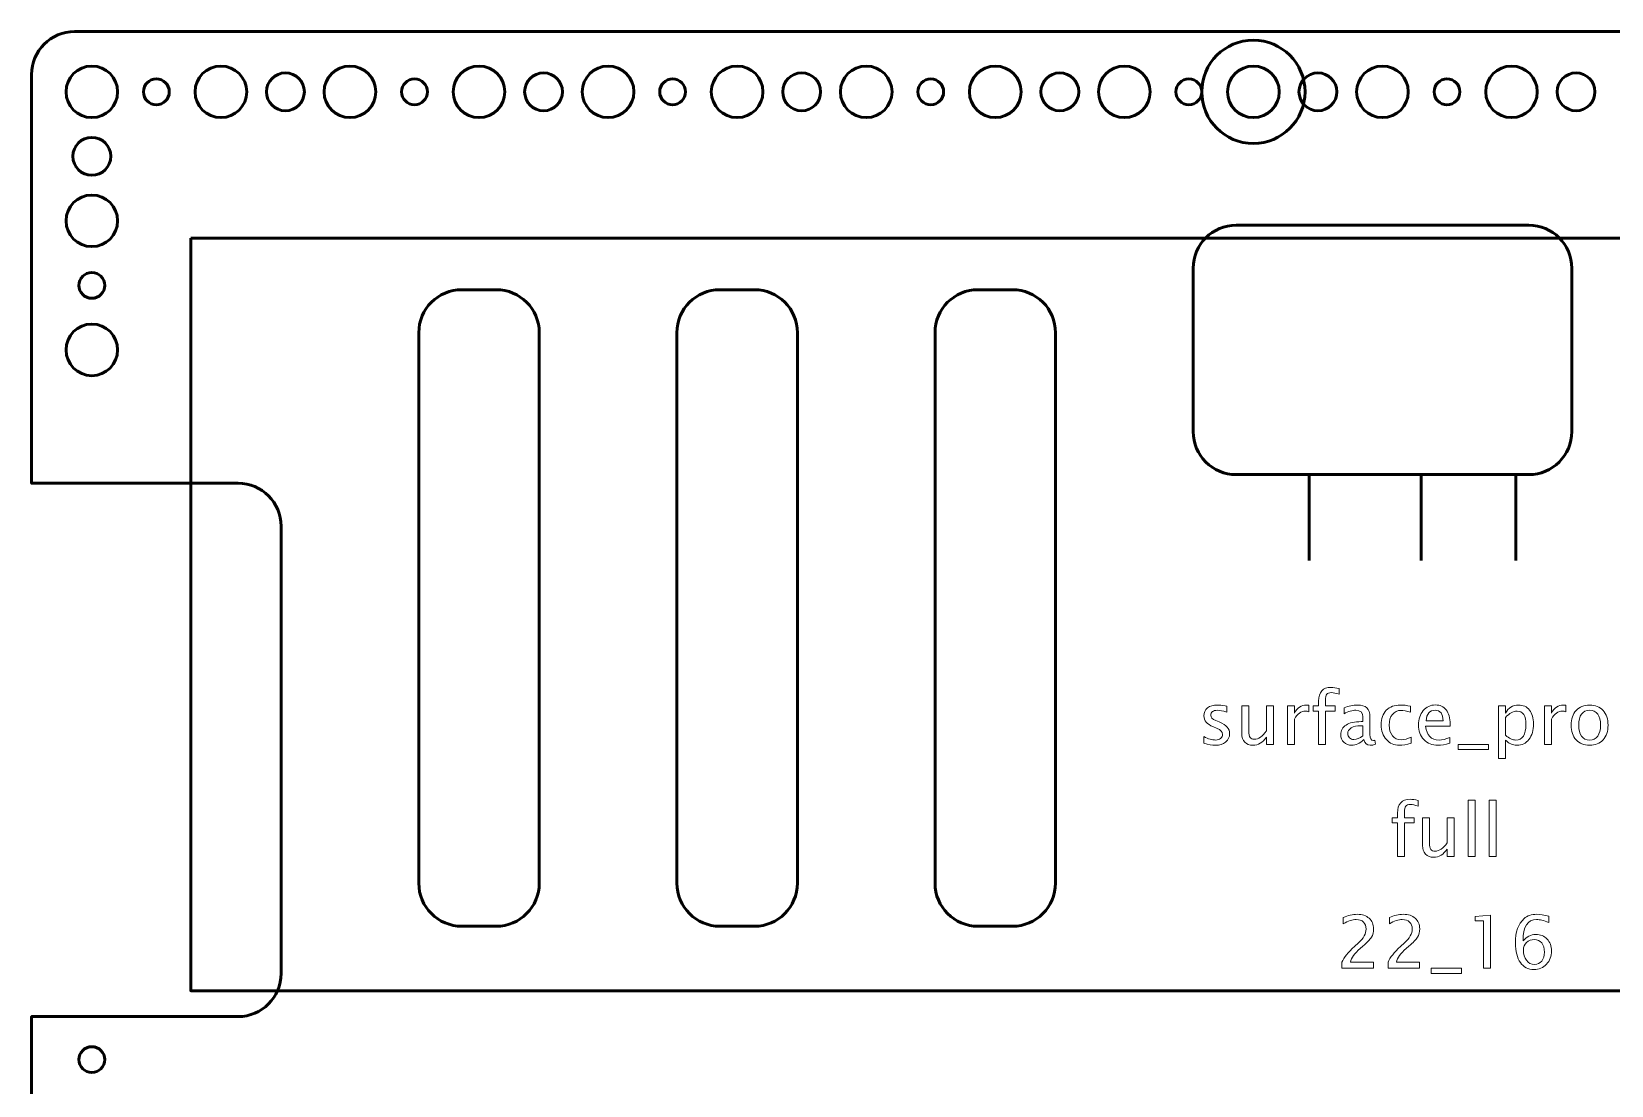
# Model space of a CAD drawing. Header units: centimetres. Extents: x -16.4 to 16.4, y -25.4 to 23.9.
# Drawn here: x -16.45 to 1.91, y 11.7 to 23.95 of the extents above; entities that cross this region are included whole.
import ezdxf

# ---------------------------------------------------------------- set-up
doc = ezdxf.new("R2010")
doc.units = ezdxf.units.CM
doc.header["$MEASUREMENT"] = 0
doc.layers.add('Layer 1', color=7, linetype='Continuous')

msp = doc.modelspace()

# ---------------------------------------------------------------- linework, layer by layer
at = {"layer": 'Layer 1', "color": 4, "lineweight": 53}
msp.add_ellipse((-2.24999, 23.24999), major_axis=(0, 0.60001), ratio=1, dxfattribs=at)
at = {"layer": 'Layer 1', "lineweight": 53}
for centre, major_axis in [((-15.74999, 23.24999), (0, 0.30001)), ((-14.24999, 23.24999), (0, 0.30001)), ((-12.74999, 23.24999), (0, 0.30001)), ((-11.24999, 23.24999), (0, 0.30001)), ((-9.74999, 23.24999), (0, 0.30001)), ((-8.24999, 23.24999), (0, 0.30001)), ((-6.74999, 23.24999), (0, 0.30001)), ((-5.24999, 23.24999), (0, 0.30001)), ((-3.74999, 23.24999), (0, 0.30001)), ((-2.24999, 23.24999), (0, 0.30001)), ((-0.74999, 23.24999), (0, 0.30001)), ((0.75001, 23.24999), (0, 0.30001)), ((-15, 23.25), (0, 0.15)), ((-13.5, 23.25), (0, 0.22)), ((-12, 23.25), (0, 0.15)), ((-10.5, 23.25), (0, 0.22)), ((-9, 23.25), (0, 0.15)), ((-7.5, 23.25), (0, 0.22)), ((-6, 23.25), (0, 0.15)), ((-4.5, 23.25), (0, 0.22)), ((-3, 23.25), (0, 0.15)), ((-1.5, 23.25), (0, 0.22)), ((0, 23.25), (0, 0.15)), ((1.5, 23.25), (0, 0.22))]:
    msp.add_ellipse(centre, major_axis=major_axis, ratio=1, dxfattribs=at)
for points, knots in [([(-16.45, 0.55), (-16.45, 0.55), (-16.45, 12.5), (-16.45, 12.5), (-16.45, 12.5), (-16.45, 12.5), (-14.05, 12.5), (-14.05, 12.5), (-14.05, 12.5), (-13.77386, 12.5), (-13.55, 12.72386), (-13.55, 13), (-13.55, 13), (-13.55, 13), (-13.55, 18.2), (-13.55, 18.2), (-13.55, 18.2), (-13.55, 18.47614), (-13.77386, 18.7), (-14.05, 18.7), (-14.05, 18.7), (-14.05, 18.7), (-16.45, 18.7), (-16.45, 18.7), (-16.45, 18.7), (-16.45, 18.7), (-16.45, 23.45), (-16.45, 23.45), (-16.45, 23.45), (-16.45, 23.72614), (-16.22614, 23.95), (-15.95, 23.95), (-15.95, 23.95), (-15.95, 23.95), (15.95, 23.95), (15.95, 23.95), (15.95, 23.95), (16.22614, 23.95), (16.45, 23.72614), (16.45, 23.45), (16.45, 23.45), (16.45, 23.45), (16.45, 21.7), (16.45, 21.7), (16.45, 21.7), (16.45, 21.7), (14.05, 21.7), (14.05, 21.7), (14.05, 21.7), (13.77386, 21.7), (13.55, 21.47614), (13.55, 21.2), (13.55, 21.2), (13.55, 21.2), (13.55, 14.8), (13.55, 14.8), (13.55, 14.8), (13.55, 14.52386), (13.77386, 14.3), (14.05, 14.3), (14.05, 14.3), (14.05, 14.3), (16.45, 14.3), (16.45, 14.3), (16.45, 14.3), (16.45, 14.3), (16.45, 0.55), (16.45, 0.55), (16.45, 0.55), (16.45, 0.27386), (16.22614, 0.05), (15.95, 0.05), (15.95, 0.05), (15.95, 0.05), (-15.95, 0.05), (-15.95, 0.05), (-15.95, 0.05), (-16.22614, 0.05), (-16.45, 0.27386), (-16.45, 0.55)], [0, 0, 0, 0, 0.04761905, 0.04761905, 0.04761905, 0.04761905, 0.0952381, 0.0952381, 0.0952381, 0.0952381, 0.14285714, 0.14285714, 0.14285714, 0.14285714, 0.19047619, 0.19047619, 0.19047619, 0.19047619, 0.23809524, 0.23809524, 0.23809524, 0.23809524, 0.28571429, 0.28571429, 0.28571429, 0.28571429, 0.33333333, 0.33333333, 0.33333333, 0.33333333, 0.38095238, 0.38095238, 0.38095238, 0.38095238, 0.42857143, 0.42857143, 0.42857143, 0.42857143, 0.47619048, 0.47619048, 0.47619048, 0.47619048, 0.52380952, 0.52380952, 0.52380952, 0.52380952, 0.57142857, 0.57142857, 0.57142857, 0.57142857, 0.61904762, 0.61904762, 0.61904762, 0.61904762, 0.66666667, 0.66666667, 0.66666667, 0.66666667, 0.71428571, 0.71428571, 0.71428571, 0.71428571, 0.76190476, 0.76190476, 0.76190476, 0.76190476, 0.80952381, 0.80952381, 0.80952381, 0.80952381, 0.85714286, 0.85714286, 0.85714286, 0.85714286, 0.9047619, 0.9047619, 0.9047619, 0.9047619, 1, 1, 1, 1]), ([(-15.97, 22.5), (-15.97, 22.6215), (-15.8715, 22.72), (-15.75, 22.72), (-15.75, 22.72), (-15.6285, 22.72), (-15.53, 22.6215), (-15.53, 22.5), (-15.53, 22.5), (-15.53, 22.3785), (-15.6285, 22.28), (-15.75, 22.28), (-15.75, 22.28), (-15.8715, 22.28), (-15.97, 22.3785), (-15.97, 22.5)], [0, 0, 0, 0, 0.2, 0.2, 0.2, 0.2, 0.4, 0.4, 0.4, 0.4, 0.6, 0.6, 0.6, 0.6, 1, 1, 1, 1]), ([(-16.05, 21.75), (-16.05, 21.91569), (-15.91569, 22.05), (-15.75, 22.05), (-15.75, 22.05), (-15.58431, 22.05), (-15.45, 21.91569), (-15.45, 21.75), (-15.45, 21.75), (-15.45, 21.58431), (-15.58431, 21.45), (-15.75, 21.45), (-15.75, 21.45), (-15.91569, 21.45), (-16.05, 21.58431), (-16.05, 21.75)], [0, 0, 0, 0, 0.2, 0.2, 0.2, 0.2, 0.4, 0.4, 0.4, 0.4, 0.6, 0.6, 0.6, 0.6, 1, 1, 1, 1]), ([(-2.95, 19.3), (-2.95, 19.3), (-2.95, 21.2), (-2.95, 21.2), (-2.95, 21.2), (-2.95, 21.47614), (-2.72614, 21.7), (-2.45, 21.7), (-2.45, 21.7), (-2.45, 21.7), (0.95, 21.7), (0.95, 21.7), (0.95, 21.7), (1.22614, 21.7), (1.45, 21.47614), (1.45, 21.2), (1.45, 21.2), (1.45, 21.2), (1.45, 19.3), (1.45, 19.3), (1.45, 19.3), (1.45, 19.02386), (1.22614, 18.8), (0.95, 18.8), (0.95, 18.8), (0.95, 18.8), (-2.45, 18.8), (-2.45, 18.8), (-2.45, 18.8), (-2.72614, 18.8), (-2.95, 19.02386), (-2.95, 19.3)], [0, 0, 0, 0, 0.11111111, 0.11111111, 0.11111111, 0.11111111, 0.22222222, 0.22222222, 0.22222222, 0.22222222, 0.33333333, 0.33333333, 0.33333333, 0.33333333, 0.44444444, 0.44444444, 0.44444444, 0.44444444, 0.55555556, 0.55555556, 0.55555556, 0.55555556, 0.66666667, 0.66666667, 0.66666667, 0.66666667, 0.77777778, 0.77777778, 0.77777778, 0.77777778, 1, 1, 1, 1]), ([(-15.9, 21), (-15.9, 21.08284), (-15.83284, 21.15), (-15.75, 21.15), (-15.75, 21.15), (-15.66716, 21.15), (-15.6, 21.08284), (-15.6, 21), (-15.6, 21), (-15.6, 20.91716), (-15.66716, 20.85), (-15.75, 20.85), (-15.75, 20.85), (-15.83284, 20.85), (-15.9, 20.91716), (-15.9, 21)], [0, 0, 0, 0, 0.2, 0.2, 0.2, 0.2, 0.4, 0.4, 0.4, 0.4, 0.6, 0.6, 0.6, 0.6, 1, 1, 1, 1]), ([(-11.95, 14.05), (-11.95, 14.05), (-11.95, 20.45), (-11.95, 20.45), (-11.95, 20.45), (-11.95, 20.72614), (-11.72614, 20.95), (-11.45, 20.95), (-11.45, 20.95), (-11.45, 20.95), (-11.05, 20.95), (-11.05, 20.95), (-11.05, 20.95), (-10.77386, 20.95), (-10.55, 20.72614), (-10.55, 20.45), (-10.55, 20.45), (-10.55, 20.45), (-10.55, 14.05), (-10.55, 14.05), (-10.55, 14.05), (-10.55, 13.77386), (-10.77386, 13.55), (-11.05, 13.55), (-11.05, 13.55), (-11.05, 13.55), (-11.45, 13.55), (-11.45, 13.55), (-11.45, 13.55), (-11.72614, 13.55), (-11.95, 13.77386), (-11.95, 14.05)], [0, 0, 0, 0, 0.11111111, 0.11111111, 0.11111111, 0.11111111, 0.22222222, 0.22222222, 0.22222222, 0.22222222, 0.33333333, 0.33333333, 0.33333333, 0.33333333, 0.44444444, 0.44444444, 0.44444444, 0.44444444, 0.55555556, 0.55555556, 0.55555556, 0.55555556, 0.66666667, 0.66666667, 0.66666667, 0.66666667, 0.77777778, 0.77777778, 0.77777778, 0.77777778, 1, 1, 1, 1]), ([(-8.95, 14.05), (-8.95, 14.05), (-8.95, 20.45), (-8.95, 20.45), (-8.95, 20.45), (-8.95, 20.72614), (-8.72614, 20.95), (-8.45, 20.95), (-8.45, 20.95), (-8.45, 20.95), (-8.05, 20.95), (-8.05, 20.95), (-8.05, 20.95), (-7.77386, 20.95), (-7.55, 20.72614), (-7.55, 20.45), (-7.55, 20.45), (-7.55, 20.45), (-7.55, 14.05), (-7.55, 14.05), (-7.55, 14.05), (-7.55, 13.77386), (-7.77386, 13.55), (-8.05, 13.55), (-8.05, 13.55), (-8.05, 13.55), (-8.45, 13.55), (-8.45, 13.55), (-8.45, 13.55), (-8.72614, 13.55), (-8.95, 13.77386), (-8.95, 14.05)], [0, 0, 0, 0, 0.11111111, 0.11111111, 0.11111111, 0.11111111, 0.22222222, 0.22222222, 0.22222222, 0.22222222, 0.33333333, 0.33333333, 0.33333333, 0.33333333, 0.44444444, 0.44444444, 0.44444444, 0.44444444, 0.55555556, 0.55555556, 0.55555556, 0.55555556, 0.66666667, 0.66666667, 0.66666667, 0.66666667, 0.77777778, 0.77777778, 0.77777778, 0.77777778, 1, 1, 1, 1]), ([(-5.95, 14.05), (-5.95, 14.05), (-5.95, 20.45), (-5.95, 20.45), (-5.95, 20.45), (-5.95, 20.72614), (-5.72614, 20.95), (-5.45, 20.95), (-5.45, 20.95), (-5.45, 20.95), (-5.05, 20.95), (-5.05, 20.95), (-5.05, 20.95), (-4.77386, 20.95), (-4.55, 20.72614), (-4.55, 20.45), (-4.55, 20.45), (-4.55, 20.45), (-4.55, 14.05), (-4.55, 14.05), (-4.55, 14.05), (-4.55, 13.77386), (-4.77386, 13.55), (-5.05, 13.55), (-5.05, 13.55), (-5.05, 13.55), (-5.45, 13.55), (-5.45, 13.55), (-5.45, 13.55), (-5.72614, 13.55), (-5.95, 13.77386), (-5.95, 14.05)], [0, 0, 0, 0, 0.11111111, 0.11111111, 0.11111111, 0.11111111, 0.22222222, 0.22222222, 0.22222222, 0.22222222, 0.33333333, 0.33333333, 0.33333333, 0.33333333, 0.44444444, 0.44444444, 0.44444444, 0.44444444, 0.55555556, 0.55555556, 0.55555556, 0.55555556, 0.66666667, 0.66666667, 0.66666667, 0.66666667, 0.77777778, 0.77777778, 0.77777778, 0.77777778, 1, 1, 1, 1]), ([(-16.05, 20.25), (-16.05, 20.41569), (-15.91569, 20.55), (-15.75, 20.55), (-15.75, 20.55), (-15.58431, 20.55), (-15.45, 20.41569), (-15.45, 20.25), (-15.45, 20.25), (-15.45, 20.08431), (-15.58431, 19.95), (-15.75, 19.95), (-15.75, 19.95), (-15.91569, 19.95), (-16.05, 20.08431), (-16.05, 20.25)], [0, 0, 0, 0, 0.2, 0.2, 0.2, 0.2, 0.4, 0.4, 0.4, 0.4, 0.6, 0.6, 0.6, 0.6, 1, 1, 1, 1]), ([(-15.9, 12), (-15.9, 12.08284), (-15.83284, 12.15), (-15.75, 12.15), (-15.75, 12.15), (-15.66716, 12.15), (-15.6, 12.08284), (-15.6, 12), (-15.6, 12), (-15.6, 11.91716), (-15.66716, 11.85), (-15.75, 11.85), (-15.75, 11.85), (-15.83284, 11.85), (-15.9, 11.91716), (-15.9, 12)], [0, 0, 0, 0, 0.2, 0.2, 0.2, 0.2, 0.4, 0.4, 0.4, 0.4, 0.6, 0.6, 0.6, 0.6, 1, 1, 1, 1])]:
    msp.add_open_spline(points, degree=3, knots=knots, dxfattribs=at)
at = {"layer": 'Layer 1', "color": 5, "lineweight": 53}
msp.add_open_spline([(-14.6, 21.55), (-14.6, 21.55), (14.6, 21.55), (14.6, 21.55), (14.6, 21.55), (14.6, 21.55), (14.6, 12.8), (14.6, 12.8), (14.6, 12.8), (14.6, 12.8), (-14.6, 12.8), (-14.6, 12.8), (-14.6, 12.8), (-14.6, 12.8), (-14.6, 21.55), (-14.6, 21.55)], degree=3, knots=[0, 0, 0, 0, 0.2, 0.2, 0.2, 0.2, 0.4, 0.4, 0.4, 0.4, 0.6, 0.6, 0.6, 0.6, 1, 1, 1, 1], dxfattribs=at)
for points in [[(-1.6, 18.8), (-1.6, 18.8), (-1.6, 17.8), (-1.6, 17.8)], [(-0.3, 18.8), (-0.3, 18.8), (-0.3, 17.8), (-0.3, 17.8)], [(0.8, 18.8), (0.8, 18.8), (0.8, 17.8), (0.8, 17.8)]]:
    msp.add_open_spline(points, degree=3, dxfattribs=at)
at = {"layer": 'Layer 1', "color": 5, "lineweight": 9}
for points, knots in [([(-1.49255, 15.66378), (-1.49255, 15.66378), (-1.49255, 16.05155), (-1.49255, 16.05155), (-1.49255, 16.05155), (-1.49255, 16.05155), (-1.55619, 16.05155), (-1.55619, 16.05155), (-1.55619, 16.05155), (-1.55619, 16.05155), (-1.55619, 16.11252), (-1.55619, 16.11252), (-1.55619, 16.11252), (-1.55619, 16.11252), (-1.49255, 16.11252), (-1.49255, 16.11252), (-1.49255, 16.11252), (-1.49255, 16.11252), (-1.49255, 16.16628), (-1.49255, 16.16628), (-1.49255, 16.16628), (-1.49255, 16.27324), (-1.44372, 16.32672), (-1.34608, 16.32672), (-1.34608, 16.32672), (-1.3187, 16.32672), (-1.28766, 16.32221), (-1.25294, 16.31318), (-1.25294, 16.31318), (-1.25294, 16.31318), (-1.25294, 16.24798), (-1.25294, 16.24798), (-1.25294, 16.24798), (-1.28977, 16.25984), (-1.31926, 16.26576), (-1.34142, 16.26576), (-1.34142, 16.26576), (-1.36837, 16.26576), (-1.38672, 16.25941), (-1.39645, 16.24657), (-1.39645, 16.24657), (-1.40633, 16.23373), (-1.41127, 16.20988), (-1.41127, 16.17503), (-1.41127, 16.17503), (-1.41127, 16.17503), (-1.41127, 16.11252), (-1.41127, 16.11252), (-1.41127, 16.11252), (-1.41127, 16.11252), (-1.29852, 16.11252), (-1.29852, 16.11252), (-1.29852, 16.11252), (-1.29852, 16.11252), (-1.29852, 16.05155), (-1.29852, 16.05155), (-1.29852, 16.05155), (-1.29852, 16.05155), (-1.41127, 16.05155), (-1.41127, 16.05155), (-1.41127, 16.05155), (-1.41127, 16.05155), (-1.41127, 15.66378), (-1.41127, 15.66378), (-1.41127, 15.66378), (-1.41127, 15.66378), (-1.49255, 15.66378), (-1.49255, 15.66378)], [0, 0, 0, 0, 0.05555556, 0.05555556, 0.05555556, 0.05555556, 0.11111111, 0.11111111, 0.11111111, 0.11111111, 0.16666667, 0.16666667, 0.16666667, 0.16666667, 0.22222222, 0.22222222, 0.22222222, 0.22222222, 0.27777778, 0.27777778, 0.27777778, 0.27777778, 0.33333333, 0.33333333, 0.33333333, 0.33333333, 0.38888889, 0.38888889, 0.38888889, 0.38888889, 0.44444444, 0.44444444, 0.44444444, 0.44444444, 0.5, 0.5, 0.5, 0.5, 0.55555556, 0.55555556, 0.55555556, 0.55555556, 0.61111111, 0.61111111, 0.61111111, 0.61111111, 0.66666667, 0.66666667, 0.66666667, 0.66666667, 0.72222222, 0.72222222, 0.72222222, 0.72222222, 0.77777778, 0.77777778, 0.77777778, 0.77777778, 0.83333333, 0.83333333, 0.83333333, 0.83333333, 0.88888889, 0.88888889, 0.88888889, 0.88888889, 1, 1, 1, 1]), ([(-2.82747, 15.67987), (-2.82747, 15.67987), (-2.82747, 15.75437), (-2.82747, 15.75437), (-2.82747, 15.75437), (-2.77427, 15.72784), (-2.72812, 15.71458), (-2.68875, 15.71458), (-2.68875, 15.71458), (-2.66533, 15.71458), (-2.64586, 15.72093), (-2.63047, 15.73363), (-2.63047, 15.73363), (-2.61509, 15.74619), (-2.60733, 15.76199), (-2.60733, 15.78104), (-2.60733, 15.78104), (-2.60733, 15.80884), (-2.62892, 15.83184), (-2.6721, 15.85005), (-2.6721, 15.85005), (-2.6721, 15.85005), (-2.71966, 15.87023), (-2.71966, 15.87023), (-2.71966, 15.87023), (-2.78979, 15.8993), (-2.82493, 15.94135), (-2.82493, 15.99596), (-2.82493, 15.99596), (-2.82493, 16.03504), (-2.8111, 16.06581), (-2.78344, 16.08824), (-2.78344, 16.08824), (-2.75578, 16.11068), (-2.71782, 16.12183), (-2.6697, 16.12183), (-2.6697, 16.12183), (-2.64473, 16.12183), (-2.61368, 16.11844), (-2.57685, 16.11153), (-2.57685, 16.11153), (-2.57685, 16.11153), (-2.55992, 16.10828), (-2.55992, 16.10828), (-2.55992, 16.10828), (-2.55992, 16.10828), (-2.55992, 16.04055), (-2.55992, 16.04055), (-2.55992, 16.04055), (-2.60522, 16.05409), (-2.64134, 16.06087), (-2.66829, 16.06087), (-2.66829, 16.06087), (-2.692, 16.06087), (-2.71077, 16.05565), (-2.72502, 16.04535), (-2.72502, 16.04535), (-2.73913, 16.03504), (-2.74619, 16.02122), (-2.74619, 16.00386), (-2.74619, 16.00386), (-2.74619, 15.97945), (-2.72643, 15.9587), (-2.68678, 15.94191), (-2.68678, 15.94191), (-2.68678, 15.94191), (-2.64769, 15.9254), (-2.64769, 15.9254), (-2.64769, 15.9254), (-2.60338, 15.90677), (-2.57205, 15.88702), (-2.55371, 15.86628), (-2.55371, 15.86628), (-2.53522, 15.84553), (-2.52605, 15.81957), (-2.52605, 15.78852), (-2.52605, 15.78852), (-2.52605, 15.74915), (-2.54157, 15.71684), (-2.57276, 15.69158), (-2.57276, 15.69158), (-2.6038, 15.66632), (-2.6436, 15.65362), (-2.692, 15.65362), (-2.692, 15.65362), (-2.72925, 15.65362), (-2.77427, 15.66237), (-2.82747, 15.67987)], [0, 0, 0, 0, 0.04347826, 0.04347826, 0.04347826, 0.04347826, 0.08695652, 0.08695652, 0.08695652, 0.08695652, 0.13043478, 0.13043478, 0.13043478, 0.13043478, 0.17391304, 0.17391304, 0.17391304, 0.17391304, 0.2173913, 0.2173913, 0.2173913, 0.2173913, 0.26086957, 0.26086957, 0.26086957, 0.26086957, 0.30434783, 0.30434783, 0.30434783, 0.30434783, 0.34782609, 0.34782609, 0.34782609, 0.34782609, 0.39130435, 0.39130435, 0.39130435, 0.39130435, 0.43478261, 0.43478261, 0.43478261, 0.43478261, 0.47826087, 0.47826087, 0.47826087, 0.47826087, 0.52173913, 0.52173913, 0.52173913, 0.52173913, 0.56521739, 0.56521739, 0.56521739, 0.56521739, 0.60869565, 0.60869565, 0.60869565, 0.60869565, 0.65217391, 0.65217391, 0.65217391, 0.65217391, 0.69565217, 0.69565217, 0.69565217, 0.69565217, 0.73913043, 0.73913043, 0.73913043, 0.73913043, 0.7826087, 0.7826087, 0.7826087, 0.7826087, 0.82608696, 0.82608696, 0.82608696, 0.82608696, 0.86956522, 0.86956522, 0.86956522, 0.86956522, 0.91304348, 0.91304348, 0.91304348, 0.91304348, 1, 1, 1, 1]), ([(-2.09863, 15.66378), (-2.09863, 15.66378), (-2.09863, 15.74816), (-2.09863, 15.74816), (-2.09863, 15.74816), (-2.14195, 15.68509), (-2.19458, 15.65362), (-2.25639, 15.65362), (-2.25639, 15.65362), (-2.29562, 15.65362), (-2.3268, 15.6659), (-2.34995, 15.69059), (-2.34995, 15.69059), (-2.37323, 15.71529), (-2.3848, 15.74845), (-2.3848, 15.79036), (-2.3848, 15.79036), (-2.3848, 15.79036), (-2.3848, 16.11252), (-2.3848, 16.11252), (-2.3848, 16.11252), (-2.3848, 16.11252), (-2.30352, 16.11252), (-2.30352, 16.11252), (-2.30352, 16.11252), (-2.30352, 16.11252), (-2.30352, 15.81689), (-2.30352, 15.81689), (-2.30352, 15.81689), (-2.30352, 15.78316), (-2.29858, 15.75931), (-2.28884, 15.7452), (-2.28884, 15.7452), (-2.27897, 15.73095), (-2.2626, 15.72389), (-2.2396, 15.72389), (-2.2396, 15.72389), (-2.18992, 15.72389), (-2.14279, 15.75649), (-2.09863, 15.82183), (-2.09863, 15.82183), (-2.09863, 15.82183), (-2.09863, 16.11252), (-2.09863, 16.11252), (-2.09863, 16.11252), (-2.09863, 16.11252), (-2.01734, 16.11252), (-2.01734, 16.11252), (-2.01734, 16.11252), (-2.01734, 16.11252), (-2.01734, 15.66378), (-2.01734, 15.66378), (-2.01734, 15.66378), (-2.01734, 15.66378), (-2.09863, 15.66378), (-2.09863, 15.66378)], [0, 0, 0, 0, 0.06666667, 0.06666667, 0.06666667, 0.06666667, 0.13333333, 0.13333333, 0.13333333, 0.13333333, 0.2, 0.2, 0.2, 0.2, 0.26666667, 0.26666667, 0.26666667, 0.26666667, 0.33333333, 0.33333333, 0.33333333, 0.33333333, 0.4, 0.4, 0.4, 0.4, 0.46666667, 0.46666667, 0.46666667, 0.46666667, 0.53333333, 0.53333333, 0.53333333, 0.53333333, 0.6, 0.6, 0.6, 0.6, 0.66666667, 0.66666667, 0.66666667, 0.66666667, 0.73333333, 0.73333333, 0.73333333, 0.73333333, 0.8, 0.8, 0.8, 0.8, 0.86666667, 0.86666667, 0.86666667, 0.86666667, 1, 1, 1, 1]), ([(-1.85422, 15.66378), (-1.85422, 15.66378), (-1.85422, 16.11252), (-1.85422, 16.11252), (-1.85422, 16.11252), (-1.85422, 16.11252), (-1.77294, 16.11252), (-1.77294, 16.11252), (-1.77294, 16.11252), (-1.77294, 16.11252), (-1.77294, 16.02771), (-1.77294, 16.02771), (-1.77294, 16.02771), (-1.74062, 16.0905), (-1.69378, 16.12183), (-1.63225, 16.12183), (-1.63225, 16.12183), (-1.62393, 16.12183), (-1.61518, 16.12112), (-1.60615, 16.11971), (-1.60615, 16.11971), (-1.60615, 16.11971), (-1.60615, 16.04365), (-1.60615, 16.04365), (-1.60615, 16.04365), (-1.62026, 16.04831), (-1.63267, 16.05071), (-1.6434, 16.05071), (-1.6434, 16.05071), (-1.69505, 16.05071), (-1.73823, 16.02023), (-1.77294, 15.95913), (-1.77294, 15.95913), (-1.77294, 15.95913), (-1.77294, 15.66378), (-1.77294, 15.66378), (-1.77294, 15.66378), (-1.77294, 15.66378), (-1.85422, 15.66378), (-1.85422, 15.66378)], [0, 0, 0, 0, 0.09090909, 0.09090909, 0.09090909, 0.09090909, 0.18181818, 0.18181818, 0.18181818, 0.18181818, 0.27272727, 0.27272727, 0.27272727, 0.27272727, 0.36363636, 0.36363636, 0.36363636, 0.36363636, 0.45454545, 0.45454545, 0.45454545, 0.45454545, 0.54545455, 0.54545455, 0.54545455, 0.54545455, 0.63636364, 0.63636364, 0.63636364, 0.63636364, 0.72727273, 0.72727273, 0.72727273, 0.72727273, 0.81818182, 0.81818182, 0.81818182, 0.81818182, 1, 1, 1, 1]), ([(-0.96522, 15.72093), (-1.01404, 15.67606), (-1.06103, 15.65362), (-1.10619, 15.65362), (-1.10619, 15.65362), (-1.1433, 15.65362), (-1.1742, 15.66519), (-1.19862, 15.68847), (-1.19862, 15.68847), (-1.22317, 15.71176), (-1.23545, 15.74111), (-1.23545, 15.77653), (-1.23545, 15.77653), (-1.23545, 15.82549), (-1.21484, 15.86317), (-1.17364, 15.88942), (-1.17364, 15.88942), (-1.13243, 15.91566), (-1.07331, 15.92879), (-0.99626, 15.92879), (-0.99626, 15.92879), (-0.99626, 15.92879), (-0.97721, 15.92879), (-0.97721, 15.92879), (-0.97721, 15.92879), (-0.97721, 15.92879), (-0.97721, 15.98283), (-0.97721, 15.98283), (-0.97721, 15.98283), (-0.97721, 16.0349), (-1.00431, 16.06087), (-1.05863, 16.06087), (-1.05863, 16.06087), (-1.10068, 16.06087), (-1.14669, 16.0476), (-1.1965, 16.02107), (-1.1965, 16.02107), (-1.1965, 16.02107), (-1.1965, 16.08796), (-1.1965, 16.08796), (-1.1965, 16.08796), (-1.14175, 16.11054), (-1.0901, 16.12183), (-1.0417, 16.12183), (-1.0417, 16.12183), (-0.99189, 16.12183), (-0.95506, 16.11054), (-0.93149, 16.08782), (-0.93149, 16.08782), (-0.90779, 16.0651), (-0.89593, 16.03011), (-0.89593, 15.98283), (-0.89593, 15.98283), (-0.89593, 15.98283), (-0.89593, 15.78006), (-0.89593, 15.78006), (-0.89593, 15.78006), (-0.89593, 15.73363), (-0.88168, 15.71035), (-0.85303, 15.71035), (-0.85303, 15.71035), (-0.84951, 15.71035), (-0.84428, 15.71091), (-0.83737, 15.71204), (-0.83737, 15.71204), (-0.83737, 15.71204), (-0.83158, 15.66688), (-0.83158, 15.66688), (-0.83158, 15.66688), (-0.85007, 15.65799), (-0.87039, 15.65362), (-0.89269, 15.65362), (-0.89269, 15.65362), (-0.93065, 15.65362), (-0.95478, 15.67606), (-0.96522, 15.72093)], [0, 0, 0, 0, 0.05, 0.05, 0.05, 0.05, 0.1, 0.1, 0.1, 0.1, 0.15, 0.15, 0.15, 0.15, 0.2, 0.2, 0.2, 0.2, 0.25, 0.25, 0.25, 0.25, 0.3, 0.3, 0.3, 0.3, 0.35, 0.35, 0.35, 0.35, 0.4, 0.4, 0.4, 0.4, 0.45, 0.45, 0.45, 0.45, 0.5, 0.5, 0.5, 0.5, 0.55, 0.55, 0.55, 0.55, 0.6, 0.6, 0.6, 0.6, 0.65, 0.65, 0.65, 0.65, 0.7, 0.7, 0.7, 0.7, 0.75, 0.75, 0.75, 0.75, 0.8, 0.8, 0.8, 0.8, 0.85, 0.85, 0.85, 0.85, 0.9, 0.9, 0.9, 0.9, 1, 1, 1, 1]), ([(-0.41743, 15.67733), (-0.47006, 15.66152), (-0.5155, 15.65362), (-0.55374, 15.65362), (-0.55374, 15.65362), (-0.61442, 15.65362), (-0.66465, 15.67606), (-0.70459, 15.72079), (-0.70459, 15.72079), (-0.74452, 15.76566), (-0.76456, 15.82225), (-0.76456, 15.89041), (-0.76456, 15.89041), (-0.76456, 15.96322), (-0.7448, 16.02009), (-0.70529, 16.06073), (-0.70529, 16.06073), (-0.66578, 16.10151), (-0.61061, 16.12183), (-0.53977, 16.12183), (-0.53977, 16.12183), (-0.50491, 16.12183), (-0.46569, 16.11703), (-0.42251, 16.10744), (-0.42251, 16.10744), (-0.42251, 16.10744), (-0.42251, 16.03885), (-0.42251, 16.03885), (-0.42251, 16.03885), (-0.46837, 16.0524), (-0.50576, 16.05917), (-0.53455, 16.05917), (-0.53455, 16.05917), (-0.57632, 16.05917), (-0.60976, 16.04351), (-0.63474, 16.01233), (-0.63474, 16.01233), (-0.65971, 15.98114), (-0.67227, 15.93951), (-0.67227, 15.88758), (-0.67227, 15.88758), (-0.67227, 15.83721), (-0.65929, 15.79657), (-0.63347, 15.76538), (-0.63347, 15.76538), (-0.60764, 15.73434), (-0.57392, 15.71881), (-0.53201, 15.71881), (-0.53201, 15.71881), (-0.4949, 15.71881), (-0.4568, 15.72841), (-0.41743, 15.7476), (-0.41743, 15.7476), (-0.41743, 15.7476), (-0.41743, 15.67733), (-0.41743, 15.67733)], [0, 0, 0, 0, 0.06666667, 0.06666667, 0.06666667, 0.06666667, 0.13333333, 0.13333333, 0.13333333, 0.13333333, 0.2, 0.2, 0.2, 0.2, 0.26666667, 0.26666667, 0.26666667, 0.26666667, 0.33333333, 0.33333333, 0.33333333, 0.33333333, 0.4, 0.4, 0.4, 0.4, 0.46666667, 0.46666667, 0.46666667, 0.46666667, 0.53333333, 0.53333333, 0.53333333, 0.53333333, 0.6, 0.6, 0.6, 0.6, 0.66666667, 0.66666667, 0.66666667, 0.66666667, 0.73333333, 0.73333333, 0.73333333, 0.73333333, 0.8, 0.8, 0.8, 0.8, 0.86666667, 0.86666667, 0.86666667, 0.86666667, 1, 1, 1, 1]), ([(0.03399, 15.67817), (-0.02062, 15.6618), (-0.06732, 15.65362), (-0.10627, 15.65362), (-0.10627, 15.65362), (-0.17273, 15.65362), (-0.22678, 15.67563), (-0.26841, 15.71952), (-0.26841, 15.71952), (-0.31004, 15.7634), (-0.33092, 15.82027), (-0.33092, 15.89026), (-0.33092, 15.89026), (-0.33092, 15.95814), (-0.31258, 16.01388), (-0.27575, 16.05748), (-0.27575, 16.05748), (-0.23892, 16.10094), (-0.19178, 16.12268), (-0.13435, 16.12268), (-0.13435, 16.12268), (-0.08002, 16.12268), (-0.03797, 16.10334), (-0.00834, 16.06468), (-0.00834, 16.06468), (0.02129, 16.02601), (0.03611, 15.97126), (0.03611, 15.90028), (0.03611, 15.90028), (0.03611, 15.90028), (0.03569, 15.87545), (0.03569, 15.87545), (0.03569, 15.87545), (0.03569, 15.87545), (-0.24795, 15.87545), (-0.24795, 15.87545), (-0.24795, 15.87545), (-0.23609, 15.7682), (-0.18374, 15.71458), (-0.09103, 15.71458), (-0.09103, 15.71458), (-0.05702, 15.71458), (-0.01539, 15.72418), (0.03399, 15.74337), (0.03399, 15.74337), (0.03399, 15.74337), (0.03399, 15.67817), (0.03399, 15.67817)], [0, 0, 0, 0, 0.07692308, 0.07692308, 0.07692308, 0.07692308, 0.15384615, 0.15384615, 0.15384615, 0.15384615, 0.23076923, 0.23076923, 0.23076923, 0.23076923, 0.30769231, 0.30769231, 0.30769231, 0.30769231, 0.38461538, 0.38461538, 0.38461538, 0.38461538, 0.46153846, 0.46153846, 0.46153846, 0.46153846, 0.53846154, 0.53846154, 0.53846154, 0.53846154, 0.61538462, 0.61538462, 0.61538462, 0.61538462, 0.69230769, 0.69230769, 0.69230769, 0.69230769, 0.76923077, 0.76923077, 0.76923077, 0.76923077, 0.84615385, 0.84615385, 0.84615385, 0.84615385, 1, 1, 1, 1]), ([(-0.24371, 15.93641), (-0.24371, 15.93641), (-0.04559, 15.93641), (-0.04559, 15.93641), (-0.04559, 15.93641), (-0.04559, 16.01995), (-0.07678, 16.06171), (-0.13901, 16.06171), (-0.13901, 16.06171), (-0.20166, 16.06171), (-0.23652, 16.01995), (-0.24371, 15.93641)], [0, 0, 0, 0, 0.25, 0.25, 0.25, 0.25, 0.5, 0.5, 0.5, 0.5, 1, 1, 1, 1]), ([(0.59972, 15.50037), (0.59972, 15.50037), (0.59972, 16.11252), (0.59972, 16.11252), (0.59972, 16.11252), (0.59972, 16.11252), (0.681, 16.11252), (0.681, 16.11252), (0.681, 16.11252), (0.681, 16.11252), (0.681, 16.02771), (0.681, 16.02771), (0.681, 16.02771), (0.7143, 16.0905), (0.7644, 16.12183), (0.83114, 16.12183), (0.83114, 16.12183), (0.88519, 16.12183), (0.92766, 16.10221), (0.95871, 16.06284), (0.95871, 16.06284), (0.98975, 16.02347), (1.00528, 15.96971), (1.00528, 15.90155), (1.00528, 15.90155), (1.00528, 15.82733), (0.98764, 15.76736), (0.9525, 15.72192), (0.9525, 15.72192), (0.91736, 15.67634), (0.87108, 15.65362), (0.81379, 15.65362), (0.81379, 15.65362), (0.76059, 15.65362), (0.71628, 15.67394), (0.681, 15.71472), (0.681, 15.71472), (0.681, 15.71472), (0.681, 15.50037), (0.681, 15.50037), (0.681, 15.50037), (0.681, 15.50037), (0.59972, 15.50037), (0.59972, 15.50037)], [0, 0, 0, 0, 0.08333333, 0.08333333, 0.08333333, 0.08333333, 0.16666667, 0.16666667, 0.16666667, 0.16666667, 0.25, 0.25, 0.25, 0.25, 0.33333333, 0.33333333, 0.33333333, 0.33333333, 0.41666667, 0.41666667, 0.41666667, 0.41666667, 0.5, 0.5, 0.5, 0.5, 0.58333333, 0.58333333, 0.58333333, 0.58333333, 0.66666667, 0.66666667, 0.66666667, 0.66666667, 0.75, 0.75, 0.75, 0.75, 0.83333333, 0.83333333, 0.83333333, 0.83333333, 1, 1, 1, 1]), ([(0.681, 15.77074), (0.72291, 15.73335), (0.76285, 15.71458), (0.8008, 15.71458), (0.8008, 15.71458), (0.8382, 15.71458), (0.86713, 15.73024), (0.88745, 15.76143), (0.88745, 15.76143), (0.90791, 15.79261), (0.91807, 15.8365), (0.91807, 15.89323), (0.91807, 15.89323), (0.91807, 15.99821), (0.88335, 16.05071), (0.81393, 16.05071), (0.81393, 16.05071), (0.76849, 16.05071), (0.72418, 16.02615), (0.681, 15.97691), (0.681, 15.97691), (0.681, 15.97691), (0.681, 15.77074), (0.681, 15.77074)], [0, 0, 0, 0, 0.14285714, 0.14285714, 0.14285714, 0.14285714, 0.28571429, 0.28571429, 0.28571429, 0.28571429, 0.42857143, 0.42857143, 0.42857143, 0.42857143, 0.57142857, 0.57142857, 0.57142857, 0.57142857, 0.71428571, 0.71428571, 0.71428571, 0.71428571, 1, 1, 1, 1]), ([(1.13256, 15.66378), (1.13256, 15.66378), (1.13256, 16.11252), (1.13256, 16.11252), (1.13256, 16.11252), (1.13256, 16.11252), (1.21384, 16.11252), (1.21384, 16.11252), (1.21384, 16.11252), (1.21384, 16.11252), (1.21384, 16.02771), (1.21384, 16.02771), (1.21384, 16.02771), (1.24616, 16.0905), (1.293, 16.12183), (1.35453, 16.12183), (1.35453, 16.12183), (1.36285, 16.12183), (1.3716, 16.12112), (1.38063, 16.11971), (1.38063, 16.11971), (1.38063, 16.11971), (1.38063, 16.04365), (1.38063, 16.04365), (1.38063, 16.04365), (1.36652, 16.04831), (1.35411, 16.05071), (1.34338, 16.05071), (1.34338, 16.05071), (1.29173, 16.05071), (1.24855, 16.02023), (1.21384, 15.95913), (1.21384, 15.95913), (1.21384, 15.95913), (1.21384, 15.66378), (1.21384, 15.66378), (1.21384, 15.66378), (1.21384, 15.66378), (1.13256, 15.66378), (1.13256, 15.66378)], [0, 0, 0, 0, 0.09090909, 0.09090909, 0.09090909, 0.09090909, 0.18181818, 0.18181818, 0.18181818, 0.18181818, 0.27272727, 0.27272727, 0.27272727, 0.27272727, 0.36363636, 0.36363636, 0.36363636, 0.36363636, 0.45454545, 0.45454545, 0.45454545, 0.45454545, 0.54545455, 0.54545455, 0.54545455, 0.54545455, 0.63636364, 0.63636364, 0.63636364, 0.63636364, 0.72727273, 0.72727273, 0.72727273, 0.72727273, 0.81818182, 0.81818182, 0.81818182, 0.81818182, 1, 1, 1, 1]), ([(1.65764, 15.65362), (1.59174, 15.65362), (1.53953, 15.67465), (1.50114, 15.7167), (1.50114, 15.7167), (1.46262, 15.75875), (1.44343, 15.8159), (1.44343, 15.88801), (1.44343, 15.88801), (1.44343, 15.95997), (1.46262, 16.01698), (1.50114, 16.05889), (1.50114, 16.05889), (1.53953, 16.1008), (1.59174, 16.12183), (1.65764, 16.12183), (1.65764, 16.12183), (1.72354, 16.12183), (1.77575, 16.1008), (1.81413, 16.05889), (1.81413, 16.05889), (1.85265, 16.01698), (1.87185, 15.95997), (1.87185, 15.88801), (1.87185, 15.88801), (1.87185, 15.8159), (1.85265, 15.75875), (1.81413, 15.7167), (1.81413, 15.7167), (1.77575, 15.67465), (1.72354, 15.65362), (1.65764, 15.65362)], [0, 0, 0, 0, 0.11111111, 0.11111111, 0.11111111, 0.11111111, 0.22222222, 0.22222222, 0.22222222, 0.22222222, 0.33333333, 0.33333333, 0.33333333, 0.33333333, 0.44444444, 0.44444444, 0.44444444, 0.44444444, 0.55555556, 0.55555556, 0.55555556, 0.55555556, 0.66666667, 0.66666667, 0.66666667, 0.66666667, 0.77777778, 0.77777778, 0.77777778, 0.77777778, 1, 1, 1, 1]), ([(1.6575, 15.71458), (1.69771, 15.71458), (1.72904, 15.72968), (1.75134, 15.76002), (1.75134, 15.76002), (1.77349, 15.79022), (1.78464, 15.83297), (1.78464, 15.88801), (1.78464, 15.88801), (1.78464, 15.9429), (1.77349, 15.98551), (1.75134, 16.01571), (1.75134, 16.01571), (1.72904, 16.04577), (1.69771, 16.06087), (1.6575, 16.06087), (1.6575, 16.06087), (1.61714, 16.06087), (1.58581, 16.04577), (1.5638, 16.01571), (1.5638, 16.01571), (1.54164, 15.98551), (1.53064, 15.9429), (1.53064, 15.88801), (1.53064, 15.88801), (1.53064, 15.83297), (1.54164, 15.79022), (1.5638, 15.76002), (1.5638, 15.76002), (1.58581, 15.72968), (1.61714, 15.71458), (1.6575, 15.71458)], [0, 0, 0, 0, 0.11111111, 0.11111111, 0.11111111, 0.11111111, 0.22222222, 0.22222222, 0.22222222, 0.22222222, 0.33333333, 0.33333333, 0.33333333, 0.33333333, 0.44444444, 0.44444444, 0.44444444, 0.44444444, 0.55555556, 0.55555556, 0.55555556, 0.55555556, 0.66666667, 0.66666667, 0.66666667, 0.66666667, 0.77777778, 0.77777778, 0.77777778, 0.77777778, 1, 1, 1, 1]), ([(-0.97721, 15.76524), (-0.97721, 15.76524), (-0.97721, 15.88053), (-0.97721, 15.88053), (-0.97721, 15.88053), (-0.97721, 15.88053), (-1.00332, 15.88137), (-1.00332, 15.88137), (-1.00332, 15.88137), (-1.04847, 15.88137), (-1.08488, 15.87305), (-1.11268, 15.8564), (-1.11268, 15.8564), (-1.14034, 15.83961), (-1.15417, 15.81745), (-1.15417, 15.78979), (-1.15417, 15.78979), (-1.15417, 15.77046), (-1.14725, 15.75409), (-1.13356, 15.74069), (-1.13356, 15.74069), (-1.11973, 15.72728), (-1.10294, 15.72051), (-1.08305, 15.72051), (-1.08305, 15.72051), (-1.04918, 15.72051), (-1.0139, 15.73546), (-0.97721, 15.76524)], [0, 0, 0, 0, 0.125, 0.125, 0.125, 0.125, 0.25, 0.25, 0.25, 0.25, 0.375, 0.375, 0.375, 0.375, 0.5, 0.5, 0.5, 0.5, 0.625, 0.625, 0.625, 0.625, 0.75, 0.75, 0.75, 0.75, 1, 1, 1, 1]), ([(0.13066, 15.60282), (0.13066, 15.60282), (0.13066, 15.66378), (0.13066, 15.66378), (0.13066, 15.66378), (0.13066, 15.66378), (0.48287, 15.66378), (0.48287, 15.66378), (0.48287, 15.66378), (0.48287, 15.66378), (0.48287, 15.60282), (0.48287, 15.60282), (0.48287, 15.60282), (0.48287, 15.60282), (0.13066, 15.60282), (0.13066, 15.60282)], [0, 0, 0, 0, 0.2, 0.2, 0.2, 0.2, 0.4, 0.4, 0.4, 0.4, 0.6, 0.6, 0.6, 0.6, 1, 1, 1, 1]), ([(-0.57461, 14.36274), (-0.57461, 14.36274), (-0.57461, 14.75051), (-0.57461, 14.75051), (-0.57461, 14.75051), (-0.57461, 14.75051), (-0.63825, 14.75051), (-0.63825, 14.75051), (-0.63825, 14.75051), (-0.63825, 14.75051), (-0.63825, 14.81148), (-0.63825, 14.81148), (-0.63825, 14.81148), (-0.63825, 14.81148), (-0.57461, 14.81148), (-0.57461, 14.81148), (-0.57461, 14.81148), (-0.57461, 14.81148), (-0.57461, 14.86524), (-0.57461, 14.86524), (-0.57461, 14.86524), (-0.57461, 14.9722), (-0.52578, 15.02568), (-0.42814, 15.02568), (-0.42814, 15.02568), (-0.40076, 15.02568), (-0.36972, 15.02117), (-0.335, 15.01214), (-0.335, 15.01214), (-0.335, 15.01214), (-0.335, 14.94694), (-0.335, 14.94694), (-0.335, 14.94694), (-0.37183, 14.9588), (-0.40132, 14.96472), (-0.42348, 14.96472), (-0.42348, 14.96472), (-0.45043, 14.96472), (-0.46878, 14.95837), (-0.47851, 14.94553), (-0.47851, 14.94553), (-0.48839, 14.93269), (-0.49333, 14.90884), (-0.49333, 14.87399), (-0.49333, 14.87399), (-0.49333, 14.87399), (-0.49333, 14.81148), (-0.49333, 14.81148), (-0.49333, 14.81148), (-0.49333, 14.81148), (-0.38058, 14.81148), (-0.38058, 14.81148), (-0.38058, 14.81148), (-0.38058, 14.81148), (-0.38058, 14.75051), (-0.38058, 14.75051), (-0.38058, 14.75051), (-0.38058, 14.75051), (-0.49333, 14.75051), (-0.49333, 14.75051), (-0.49333, 14.75051), (-0.49333, 14.75051), (-0.49333, 14.36274), (-0.49333, 14.36274), (-0.49333, 14.36274), (-0.49333, 14.36274), (-0.57461, 14.36274), (-0.57461, 14.36274)], [0, 0, 0, 0, 0.05555556, 0.05555556, 0.05555556, 0.05555556, 0.11111111, 0.11111111, 0.11111111, 0.11111111, 0.16666667, 0.16666667, 0.16666667, 0.16666667, 0.22222222, 0.22222222, 0.22222222, 0.22222222, 0.27777778, 0.27777778, 0.27777778, 0.27777778, 0.33333333, 0.33333333, 0.33333333, 0.33333333, 0.38888889, 0.38888889, 0.38888889, 0.38888889, 0.44444444, 0.44444444, 0.44444444, 0.44444444, 0.5, 0.5, 0.5, 0.5, 0.55555556, 0.55555556, 0.55555556, 0.55555556, 0.61111111, 0.61111111, 0.61111111, 0.61111111, 0.66666667, 0.66666667, 0.66666667, 0.66666667, 0.72222222, 0.72222222, 0.72222222, 0.72222222, 0.77777778, 0.77777778, 0.77777778, 0.77777778, 0.83333333, 0.83333333, 0.83333333, 0.83333333, 0.88888889, 0.88888889, 0.88888889, 0.88888889, 1, 1, 1, 1]), ([(0.24694, 14.36274), (0.24694, 14.36274), (0.24694, 15.01552), (0.24694, 15.01552), (0.24694, 15.01552), (0.24694, 15.01552), (0.32822, 15.01552), (0.32822, 15.01552), (0.32822, 15.01552), (0.32822, 15.01552), (0.32822, 14.36274), (0.32822, 14.36274), (0.32822, 14.36274), (0.32822, 14.36274), (0.24694, 14.36274), (0.24694, 14.36274)], [0, 0, 0, 0, 0.2, 0.2, 0.2, 0.2, 0.4, 0.4, 0.4, 0.4, 0.6, 0.6, 0.6, 0.6, 1, 1, 1, 1]), ([(0.49163, 14.36274), (0.49163, 14.36274), (0.49163, 15.01552), (0.49163, 15.01552), (0.49163, 15.01552), (0.49163, 15.01552), (0.57291, 15.01552), (0.57291, 15.01552), (0.57291, 15.01552), (0.57291, 15.01552), (0.57291, 14.36274), (0.57291, 14.36274), (0.57291, 14.36274), (0.57291, 14.36274), (0.49163, 14.36274), (0.49163, 14.36274)], [0, 0, 0, 0, 0.2, 0.2, 0.2, 0.2, 0.4, 0.4, 0.4, 0.4, 0.6, 0.6, 0.6, 0.6, 1, 1, 1, 1]), ([(0.00253, 14.36274), (0.00253, 14.36274), (0.00253, 14.44712), (0.00253, 14.44712), (0.00253, 14.44712), (-0.04079, 14.38405), (-0.09342, 14.35258), (-0.15523, 14.35258), (-0.15523, 14.35258), (-0.19446, 14.35258), (-0.22564, 14.36486), (-0.24879, 14.38955), (-0.24879, 14.38955), (-0.27207, 14.41425), (-0.28364, 14.44741), (-0.28364, 14.48932), (-0.28364, 14.48932), (-0.28364, 14.48932), (-0.28364, 14.81148), (-0.28364, 14.81148), (-0.28364, 14.81148), (-0.28364, 14.81148), (-0.20236, 14.81148), (-0.20236, 14.81148), (-0.20236, 14.81148), (-0.20236, 14.81148), (-0.20236, 14.51585), (-0.20236, 14.51585), (-0.20236, 14.51585), (-0.20236, 14.48212), (-0.19742, 14.45827), (-0.18768, 14.44416), (-0.18768, 14.44416), (-0.17781, 14.42991), (-0.16144, 14.42285), (-0.13844, 14.42285), (-0.13844, 14.42285), (-0.08876, 14.42285), (-0.04163, 14.45545), (0.00253, 14.52079), (0.00253, 14.52079), (0.00253, 14.52079), (0.00253, 14.81148), (0.00253, 14.81148), (0.00253, 14.81148), (0.00253, 14.81148), (0.08382, 14.81148), (0.08382, 14.81148), (0.08382, 14.81148), (0.08382, 14.81148), (0.08382, 14.36274), (0.08382, 14.36274), (0.08382, 14.36274), (0.08382, 14.36274), (0.00253, 14.36274), (0.00253, 14.36274)], [0, 0, 0, 0, 0.06666667, 0.06666667, 0.06666667, 0.06666667, 0.13333333, 0.13333333, 0.13333333, 0.13333333, 0.2, 0.2, 0.2, 0.2, 0.26666667, 0.26666667, 0.26666667, 0.26666667, 0.33333333, 0.33333333, 0.33333333, 0.33333333, 0.4, 0.4, 0.4, 0.4, 0.46666667, 0.46666667, 0.46666667, 0.46666667, 0.53333333, 0.53333333, 0.53333333, 0.53333333, 0.6, 0.6, 0.6, 0.6, 0.66666667, 0.66666667, 0.66666667, 0.66666667, 0.73333333, 0.73333333, 0.73333333, 0.73333333, 0.8, 0.8, 0.8, 0.8, 0.86666667, 0.86666667, 0.86666667, 0.86666667, 1, 1, 1, 1]), ([(-1.2202, 13.0617), (-1.2202, 13.0617), (-1.2202, 13.13282), (-1.2202, 13.13282), (-1.2202, 13.13282), (-1.19649, 13.18828), (-1.14865, 13.24881), (-1.07654, 13.31415), (-1.07654, 13.31415), (-1.07654, 13.31415), (-1.02998, 13.35592), (-1.02998, 13.35592), (-1.02998, 13.35592), (-0.97001, 13.41039), (-0.93995, 13.46429), (-0.93995, 13.51791), (-0.93995, 13.51791), (-0.93995, 13.5522), (-0.95025, 13.57902), (-0.97071, 13.59863), (-0.97071, 13.59863), (-0.99117, 13.61824), (-1.01954, 13.62812), (-1.05552, 13.62812), (-1.05552, 13.62812), (-1.09757, 13.62812), (-1.14738, 13.61204), (-1.20496, 13.57986), (-1.20496, 13.57986), (-1.20496, 13.57986), (-1.20496, 13.65098), (-1.20496, 13.65098), (-1.20496, 13.65098), (-1.15063, 13.67638), (-1.09658, 13.68908), (-1.04268, 13.68908), (-1.04268, 13.68908), (-0.98539, 13.68908), (-0.93938, 13.6737), (-0.90467, 13.6428), (-0.90467, 13.6428), (-0.8701, 13.61189), (-0.85274, 13.57097), (-0.85274, 13.51989), (-0.85274, 13.51989), (-0.85274, 13.4832), (-0.86149, 13.4506), (-0.87899, 13.42224), (-0.87899, 13.42224), (-0.89663, 13.39374), (-0.92922, 13.3593), (-0.97706, 13.31866), (-0.97706, 13.31866), (-0.97706, 13.31866), (-1.00853, 13.29185), (-1.00853, 13.29185), (-1.00853, 13.29185), (-1.074, 13.2364), (-1.11182, 13.18334), (-1.12198, 13.13282), (-1.12198, 13.13282), (-1.12198, 13.13282), (-0.85528, 13.13282), (-0.85528, 13.13282), (-0.85528, 13.13282), (-0.85528, 13.13282), (-0.85528, 13.0617), (-0.85528, 13.0617), (-0.85528, 13.0617), (-0.85528, 13.0617), (-1.2202, 13.0617), (-1.2202, 13.0617)], [0, 0, 0, 0, 0.05263158, 0.05263158, 0.05263158, 0.05263158, 0.10526316, 0.10526316, 0.10526316, 0.10526316, 0.15789474, 0.15789474, 0.15789474, 0.15789474, 0.21052632, 0.21052632, 0.21052632, 0.21052632, 0.26315789, 0.26315789, 0.26315789, 0.26315789, 0.31578947, 0.31578947, 0.31578947, 0.31578947, 0.36842105, 0.36842105, 0.36842105, 0.36842105, 0.42105263, 0.42105263, 0.42105263, 0.42105263, 0.47368421, 0.47368421, 0.47368421, 0.47368421, 0.52631579, 0.52631579, 0.52631579, 0.52631579, 0.57894737, 0.57894737, 0.57894737, 0.57894737, 0.63157895, 0.63157895, 0.63157895, 0.63157895, 0.68421053, 0.68421053, 0.68421053, 0.68421053, 0.73684211, 0.73684211, 0.73684211, 0.73684211, 0.78947368, 0.78947368, 0.78947368, 0.78947368, 0.84210526, 0.84210526, 0.84210526, 0.84210526, 0.89473684, 0.89473684, 0.89473684, 0.89473684, 1, 1, 1, 1]), ([(-0.68482, 13.0617), (-0.68482, 13.0617), (-0.68482, 13.13282), (-0.68482, 13.13282), (-0.68482, 13.13282), (-0.66111, 13.18828), (-0.61327, 13.24881), (-0.54116, 13.31415), (-0.54116, 13.31415), (-0.54116, 13.31415), (-0.4946, 13.35592), (-0.4946, 13.35592), (-0.4946, 13.35592), (-0.43463, 13.41039), (-0.40457, 13.46429), (-0.40457, 13.51791), (-0.40457, 13.51791), (-0.40457, 13.5522), (-0.41487, 13.57902), (-0.43533, 13.59863), (-0.43533, 13.59863), (-0.45579, 13.61824), (-0.48416, 13.62812), (-0.52014, 13.62812), (-0.52014, 13.62812), (-0.56219, 13.62812), (-0.612, 13.61204), (-0.66958, 13.57986), (-0.66958, 13.57986), (-0.66958, 13.57986), (-0.66958, 13.65098), (-0.66958, 13.65098), (-0.66958, 13.65098), (-0.61525, 13.67638), (-0.5612, 13.68908), (-0.5073, 13.68908), (-0.5073, 13.68908), (-0.45001, 13.68908), (-0.404, 13.6737), (-0.36929, 13.6428), (-0.36929, 13.6428), (-0.33472, 13.61189), (-0.31736, 13.57097), (-0.31736, 13.51989), (-0.31736, 13.51989), (-0.31736, 13.4832), (-0.32611, 13.4506), (-0.34361, 13.42224), (-0.34361, 13.42224), (-0.36125, 13.39374), (-0.39384, 13.3593), (-0.44168, 13.31866), (-0.44168, 13.31866), (-0.44168, 13.31866), (-0.47315, 13.29185), (-0.47315, 13.29185), (-0.47315, 13.29185), (-0.53862, 13.2364), (-0.57644, 13.18334), (-0.5866, 13.13282), (-0.5866, 13.13282), (-0.5866, 13.13282), (-0.3199, 13.13282), (-0.3199, 13.13282), (-0.3199, 13.13282), (-0.3199, 13.13282), (-0.3199, 13.0617), (-0.3199, 13.0617), (-0.3199, 13.0617), (-0.3199, 13.0617), (-0.68482, 13.0617), (-0.68482, 13.0617)], [0, 0, 0, 0, 0.05263158, 0.05263158, 0.05263158, 0.05263158, 0.10526316, 0.10526316, 0.10526316, 0.10526316, 0.15789474, 0.15789474, 0.15789474, 0.15789474, 0.21052632, 0.21052632, 0.21052632, 0.21052632, 0.26315789, 0.26315789, 0.26315789, 0.26315789, 0.31578947, 0.31578947, 0.31578947, 0.31578947, 0.36842105, 0.36842105, 0.36842105, 0.36842105, 0.42105263, 0.42105263, 0.42105263, 0.42105263, 0.47368421, 0.47368421, 0.47368421, 0.47368421, 0.52631579, 0.52631579, 0.52631579, 0.52631579, 0.57894737, 0.57894737, 0.57894737, 0.57894737, 0.63157895, 0.63157895, 0.63157895, 0.63157895, 0.68421053, 0.68421053, 0.68421053, 0.68421053, 0.73684211, 0.73684211, 0.73684211, 0.73684211, 0.78947368, 0.78947368, 0.78947368, 0.78947368, 0.84210526, 0.84210526, 0.84210526, 0.84210526, 0.89473684, 0.89473684, 0.89473684, 0.89473684, 1, 1, 1, 1]), ([(0.42546, 13.0617), (0.42546, 13.0617), (0.42546, 13.61288), (0.42546, 13.61288), (0.42546, 13.61288), (0.42546, 13.61288), (0.32809, 13.61288), (0.32809, 13.61288), (0.32809, 13.61288), (0.32809, 13.61288), (0.32809, 13.66368), (0.32809, 13.66368), (0.32809, 13.66368), (0.32809, 13.66368), (0.50674, 13.67892), (0.50674, 13.67892), (0.50674, 13.67892), (0.50674, 13.67892), (0.50674, 13.0617), (0.50674, 13.0617), (0.50674, 13.0617), (0.50674, 13.0617), (0.42546, 13.0617), (0.42546, 13.0617)], [0, 0, 0, 0, 0.14285714, 0.14285714, 0.14285714, 0.14285714, 0.28571429, 0.28571429, 0.28571429, 0.28571429, 0.42857143, 0.42857143, 0.42857143, 0.42857143, 0.57142857, 0.57142857, 0.57142857, 0.57142857, 0.71428571, 0.71428571, 0.71428571, 0.71428571, 1, 1, 1, 1]), ([(0.88464, 13.37892), (0.92358, 13.4293), (0.97255, 13.45455), (1.03153, 13.45455), (1.03153, 13.45455), (1.08502, 13.45455), (1.12876, 13.43692), (1.16291, 13.4015), (1.16291, 13.4015), (1.19692, 13.36608), (1.21399, 13.32064), (1.21399, 13.26518), (1.21399, 13.26518), (1.21399, 13.20154), (1.19494, 13.14919), (1.1567, 13.10813), (1.1567, 13.10813), (1.11846, 13.06706), (1.06992, 13.04646), (1.01079, 13.04646), (1.01079, 13.04646), (0.94362, 13.04646), (0.89085, 13.07369), (0.85289, 13.12802), (0.85289, 13.12802), (0.81479, 13.18249), (0.79574, 13.25785), (0.79574, 13.35394), (0.79574, 13.35394), (0.79574, 13.48348), (0.82904, 13.57845), (0.8955, 13.63913), (0.8955, 13.63913), (0.93163, 13.67243), (0.98158, 13.68908), (1.04522, 13.68908), (1.04522, 13.68908), (1.08219, 13.68908), (1.12805, 13.68146), (1.18267, 13.66622), (1.18267, 13.66622), (1.18267, 13.66622), (1.18267, 13.5951), (1.18267, 13.5951), (1.18267, 13.5951), (1.12495, 13.61712), (1.07754, 13.62812), (1.04028, 13.62812), (1.04028, 13.62812), (0.93657, 13.62812), (0.88464, 13.54501), (0.88464, 13.37892)], [0, 0, 0, 0, 0.07142857, 0.07142857, 0.07142857, 0.07142857, 0.14285714, 0.14285714, 0.14285714, 0.14285714, 0.21428571, 0.21428571, 0.21428571, 0.21428571, 0.28571429, 0.28571429, 0.28571429, 0.28571429, 0.35714286, 0.35714286, 0.35714286, 0.35714286, 0.42857143, 0.42857143, 0.42857143, 0.42857143, 0.5, 0.5, 0.5, 0.5, 0.57142857, 0.57142857, 0.57142857, 0.57142857, 0.64285714, 0.64285714, 0.64285714, 0.64285714, 0.71428571, 0.71428571, 0.71428571, 0.71428571, 0.78571429, 0.78571429, 0.78571429, 0.78571429, 0.85714286, 0.85714286, 0.85714286, 0.85714286, 1, 1, 1, 1]), ([(1.13271, 13.2491), (1.13271, 13.29439), (1.12227, 13.33024), (1.10124, 13.35662), (1.10124, 13.35662), (1.08022, 13.38301), (1.05143, 13.39613), (1.01488, 13.39613), (1.01488, 13.39613), (0.98003, 13.39613), (0.95025, 13.38456), (0.92542, 13.36128), (0.92542, 13.36128), (0.90044, 13.33814), (0.88802, 13.3102), (0.88802, 13.2776), (0.88802, 13.2776), (0.88802, 13.22624), (0.89988, 13.18503), (0.92344, 13.15399), (0.92344, 13.15399), (0.94715, 13.12294), (0.97848, 13.10742), (1.01742, 13.10742), (1.01742, 13.10742), (1.05284, 13.10742), (1.08092, 13.12012), (1.10167, 13.14552), (1.10167, 13.14552), (1.12241, 13.17092), (1.13271, 13.20549), (1.13271, 13.2491)], [0, 0, 0, 0, 0.11111111, 0.11111111, 0.11111111, 0.11111111, 0.22222222, 0.22222222, 0.22222222, 0.22222222, 0.33333333, 0.33333333, 0.33333333, 0.33333333, 0.44444444, 0.44444444, 0.44444444, 0.44444444, 0.55555556, 0.55555556, 0.55555556, 0.55555556, 0.66666667, 0.66666667, 0.66666667, 0.66666667, 0.77777778, 0.77777778, 0.77777778, 0.77777778, 1, 1, 1, 1]), ([(-0.18415, 13.00074), (-0.18415, 13.00074), (-0.18415, 13.0617), (-0.18415, 13.0617), (-0.18415, 13.0617), (-0.18415, 13.0617), (0.16806, 13.0617), (0.16806, 13.0617), (0.16806, 13.0617), (0.16806, 13.0617), (0.16806, 13.00074), (0.16806, 13.00074), (0.16806, 13.00074), (0.16806, 13.00074), (-0.18415, 13.00074), (-0.18415, 13.00074)], [0, 0, 0, 0, 0.2, 0.2, 0.2, 0.2, 0.4, 0.4, 0.4, 0.4, 0.6, 0.6, 0.6, 0.6, 1, 1, 1, 1])]:
    msp.add_open_spline(points, degree=3, knots=knots, dxfattribs=at)

doc.saveas('drawing.dxf')
